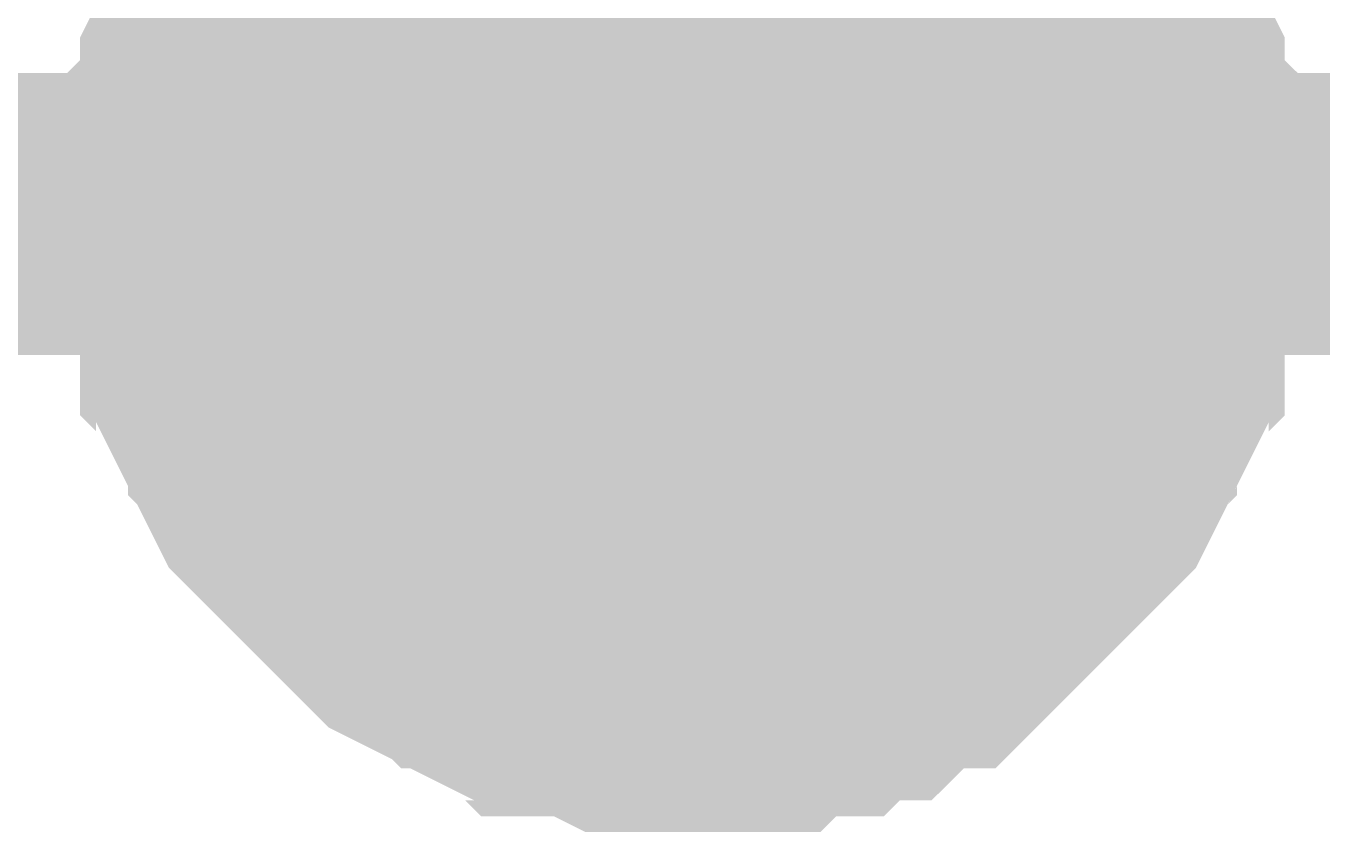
# Model space of a CAD drawing. Header units: inches. Extents: x 0 to 9.5, y -0.01 to 7.51.
# Drawn here: x 7.2719 to 7.3262, y 4.7735 to 4.8072 of the extents above; entities that cross this region are included whole.
import ezdxf

# ---------------------------------------------------------------- set-up
doc = ezdxf.new("R2010")
doc.units = ezdxf.units.IN
doc.header["$MEASUREMENT"] = 0
doc.layers.add('Sheet', color=255, linetype='Continuous')

msp = doc.modelspace()

# ---------------------------------------------------------------- linework, layer by layer
at = {"layer": 'Sheet'}
for points in [[(7.099706, 5.099654, 0.0118, 0.0118, 0), (7.299397, 5.099654, 0.0118, 0.0118, 0), (7.299397, 4.999778, 0.0118, 0.0118, 0), (7.299397, 4.799361, 0.0118, 0.0118, 0)], [(5.299818, 4.899902, 0.0118, 0.0118, 0), (5.299818, 4.799361, 0.0118, 0.0118, 0), (5.699867, 4.799361, 0.0118, 0.0118, 0), (7.299397, 4.799361, 0.0118, 0.0118, 0), (7.899138, 4.799361, 0.0118, 0.0118, 0), (8.299187, 4.799361, 0.0118, 0.0118, 0), (8.299187, 4.899902, 0.0118, 0.0118, 0)], [(7.279428, 4.799361, 0.0118, 0.0118, 0), (7.279428, 4.800692, 0.0118, 0.0118, 0), (7.279428, 4.801358, 0.0118, 0.0118, 0), (7.279428, 4.80269, 0.0118, 0.0118, 0), (7.280094, 4.803356, 0.0118, 0.0118, 0), (7.280094, 4.804688, 0.0118, 0.0118, 0), (7.280094, 4.805353, 0.0118, 0.0118, 0), (7.28076, 4.806685, 0.0118, 0.0118, 0), (7.28076, 4.807351, 0.0118, 0.0118, 0), (7.281425, 4.808017, 0.0118, 0.0118, 0), (7.282091, 4.809348, 0.0118, 0.0118, 0), (7.282091, 4.810014, 0.0118, 0.0118, 0), (7.282756, 4.81068, 0.0118, 0.0118, 0), (7.283422, 4.811346, 0.0118, 0.0118, 0), (7.284088, 4.812678, 0.0118, 0.0118, 0), (7.284753, 4.813343, 0.0118, 0.0118, 0)], [(7.279428, 4.799361, 0.0118, 0.0118, 0), (7.279428, 4.800692, 0.0118, 0.0118, 0), (7.279428, 4.801358, 0.0118, 0.0118, 0), (7.279428, 4.80269, 0.0118, 0.0118, 0), (7.280094, 4.803356, 0.0118, 0.0118, 0), (7.280094, 4.804688, 0.0118, 0.0118, 0), (7.280094, 4.805353, 0.0118, 0.0118, 0), (7.28076, 4.806685, 0.0118, 0.0118, 0), (7.28076, 4.807351, 0.0118, 0.0118, 0), (7.281425, 4.808017, 0.0118, 0.0118, 0), (7.282091, 4.809348, 0.0118, 0.0118, 0), (7.282091, 4.810014, 0.0118, 0.0118, 0), (7.282756, 4.81068, 0.0118, 0.0118, 0), (7.283422, 4.811346, 0.0118, 0.0118, 0), (7.284088, 4.812678, 0.0118, 0.0118, 0), (7.284753, 4.813343, 0.0118, 0.0118, 0)], [(7.279428, 4.799361, 0.0118, 0.0118, 0), (7.279428, 4.800692, 0.0118, 0.0118, 0), (7.279428, 4.801358, 0.0118, 0.0118, 0), (7.279428, 4.80269, 0.0118, 0.0118, 0), (7.280094, 4.803356, 0.0118, 0.0118, 0), (7.280094, 4.804688, 0.0118, 0.0118, 0), (7.280094, 4.805353, 0.0118, 0.0118, 0), (7.28076, 4.806685, 0.0118, 0.0118, 0), (7.28076, 4.807351, 0.0118, 0.0118, 0), (7.281425, 4.808017, 0.0118, 0.0118, 0), (7.282091, 4.809348, 0.0118, 0.0118, 0), (7.282091, 4.810014, 0.0118, 0.0118, 0), (7.282756, 4.81068, 0.0118, 0.0118, 0), (7.283422, 4.811346, 0.0118, 0.0118, 0), (7.284088, 4.812678, 0.0118, 0.0118, 0), (7.284753, 4.813343, 0.0118, 0.0118, 0)], [(7.279428, 4.799361, 0.0118, 0.0118, 0), (7.279428, 4.800692, 0.0118, 0.0118, 0), (7.279428, 4.801358, 0.0118, 0.0118, 0), (7.279428, 4.80269, 0.0118, 0.0118, 0), (7.280094, 4.803356, 0.0118, 0.0118, 0), (7.280094, 4.804688, 0.0118, 0.0118, 0), (7.280094, 4.805353, 0.0118, 0.0118, 0), (7.28076, 4.806685, 0.0118, 0.0118, 0), (7.28076, 4.807351, 0.0118, 0.0118, 0), (7.281425, 4.808017, 0.0118, 0.0118, 0), (7.282091, 4.809348, 0.0118, 0.0118, 0), (7.282091, 4.810014, 0.0118, 0.0118, 0), (7.282756, 4.81068, 0.0118, 0.0118, 0), (7.283422, 4.811346, 0.0118, 0.0118, 0), (7.284088, 4.812678, 0.0118, 0.0118, 0), (7.284753, 4.813343, 0.0118, 0.0118, 0)], [(7.314041, 4.813343, 0.0118, 0.0118, 0), (7.314707, 4.812678, 0.0118, 0.0118, 0), (7.315373, 4.811346, 0.0118, 0.0118, 0), (7.316038, 4.81068, 0.0118, 0.0118, 0), (7.316704, 4.810014, 0.0118, 0.0118, 0), (7.316704, 4.809348, 0.0118, 0.0118, 0), (7.31737, 4.808017, 0.0118, 0.0118, 0), (7.318035, 4.807351, 0.0118, 0.0118, 0), (7.318035, 4.806685, 0.0118, 0.0118, 0), (7.318701, 4.805353, 0.0118, 0.0118, 0), (7.318701, 4.804688, 0.0118, 0.0118, 0), (7.318701, 4.803356, 0.0118, 0.0118, 0), (7.319367, 4.80269, 0.0118, 0.0118, 0), (7.319367, 4.801358, 0.0118, 0.0118, 0), (7.319367, 4.800692, 0.0118, 0.0118, 0), (7.319367, 4.799361, 0.0118, 0.0118, 0)], [(7.314041, 4.813343, 0.0118, 0.0118, 0), (7.314707, 4.812678, 0.0118, 0.0118, 0), (7.315373, 4.811346, 0.0118, 0.0118, 0), (7.316038, 4.81068, 0.0118, 0.0118, 0), (7.316704, 4.810014, 0.0118, 0.0118, 0), (7.316704, 4.809348, 0.0118, 0.0118, 0), (7.31737, 4.808017, 0.0118, 0.0118, 0), (7.318035, 4.807351, 0.0118, 0.0118, 0), (7.318035, 4.806685, 0.0118, 0.0118, 0), (7.318701, 4.805353, 0.0118, 0.0118, 0), (7.318701, 4.804688, 0.0118, 0.0118, 0), (7.318701, 4.803356, 0.0118, 0.0118, 0), (7.319367, 4.80269, 0.0118, 0.0118, 0), (7.319367, 4.801358, 0.0118, 0.0118, 0), (7.319367, 4.800692, 0.0118, 0.0118, 0), (7.319367, 4.799361, 0.0118, 0.0118, 0)], [(7.314041, 4.813343, 0.0118, 0.0118, 0), (7.314707, 4.812678, 0.0118, 0.0118, 0), (7.315373, 4.811346, 0.0118, 0.0118, 0), (7.316038, 4.81068, 0.0118, 0.0118, 0), (7.316704, 4.810014, 0.0118, 0.0118, 0), (7.316704, 4.809348, 0.0118, 0.0118, 0), (7.31737, 4.808017, 0.0118, 0.0118, 0), (7.318035, 4.807351, 0.0118, 0.0118, 0), (7.318035, 4.806685, 0.0118, 0.0118, 0), (7.318701, 4.805353, 0.0118, 0.0118, 0), (7.318701, 4.804688, 0.0118, 0.0118, 0), (7.318701, 4.803356, 0.0118, 0.0118, 0), (7.319367, 4.80269, 0.0118, 0.0118, 0), (7.319367, 4.801358, 0.0118, 0.0118, 0), (7.319367, 4.800692, 0.0118, 0.0118, 0), (7.319367, 4.799361, 0.0118, 0.0118, 0)], [(7.314041, 4.813343, 0.0118, 0.0118, 0), (7.314707, 4.812678, 0.0118, 0.0118, 0), (7.315373, 4.811346, 0.0118, 0.0118, 0), (7.316038, 4.81068, 0.0118, 0.0118, 0), (7.316704, 4.810014, 0.0118, 0.0118, 0), (7.316704, 4.809348, 0.0118, 0.0118, 0), (7.31737, 4.808017, 0.0118, 0.0118, 0), (7.318035, 4.807351, 0.0118, 0.0118, 0), (7.318035, 4.806685, 0.0118, 0.0118, 0), (7.318701, 4.805353, 0.0118, 0.0118, 0), (7.318701, 4.804688, 0.0118, 0.0118, 0), (7.318701, 4.803356, 0.0118, 0.0118, 0), (7.319367, 4.80269, 0.0118, 0.0118, 0), (7.319367, 4.801358, 0.0118, 0.0118, 0), (7.319367, 4.800692, 0.0118, 0.0118, 0), (7.319367, 4.799361, 0.0118, 0.0118, 0)], [(7.279428, 4.799361, 0.0039, 0.0039, 0), (7.279428, 4.800692, 0.0039, 0.0039, 0), (7.279428, 4.801358, 0.0039, 0.0039, 0), (7.279428, 4.80269, 0.0039, 0.0039, 0), (7.280094, 4.803356, 0.0039, 0.0039, 0), (7.280094, 4.804688, 0.0039, 0.0039, 0), (7.280094, 4.805353, 0.0039, 0.0039, 0), (7.28076, 4.806685, 0.0039, 0.0039, 0), (7.28076, 4.807351, 0.0039, 0.0039, 0), (7.281425, 4.808017, 0.0039, 0.0039, 0), (7.282091, 4.809348, 0.0039, 0.0039, 0)], [(7.279428, 4.799361, 0.0039, 0.0039, 0), (7.279428, 4.800692, 0.0039, 0.0039, 0), (7.279428, 4.801358, 0.0039, 0.0039, 0), (7.279428, 4.80269, 0.0039, 0.0039, 0), (7.280094, 4.803356, 0.0039, 0.0039, 0), (7.280094, 4.804688, 0.0039, 0.0039, 0), (7.280094, 4.805353, 0.0039, 0.0039, 0), (7.28076, 4.806685, 0.0039, 0.0039, 0), (7.28076, 4.807351, 0.0039, 0.0039, 0), (7.281425, 4.808017, 0.0039, 0.0039, 0), (7.282091, 4.809348, 0.0039, 0.0039, 0)], [(7.279428, 4.799361, 0.0039, 0.0039, 0), (7.279428, 4.800692, 0.0039, 0.0039, 0), (7.279428, 4.801358, 0.0039, 0.0039, 0), (7.279428, 4.80269, 0.0039, 0.0039, 0), (7.280094, 4.803356, 0.0039, 0.0039, 0), (7.280094, 4.804688, 0.0039, 0.0039, 0), (7.280094, 4.805353, 0.0039, 0.0039, 0), (7.28076, 4.806685, 0.0039, 0.0039, 0), (7.28076, 4.807351, 0.0039, 0.0039, 0), (7.281425, 4.808017, 0.0039, 0.0039, 0), (7.282091, 4.809348, 0.0039, 0.0039, 0)], [(7.279428, 4.799361, 0.0039, 0.0039, 0), (7.279428, 4.800692, 0.0039, 0.0039, 0), (7.279428, 4.801358, 0.0039, 0.0039, 0), (7.279428, 4.80269, 0.0039, 0.0039, 0), (7.280094, 4.803356, 0.0039, 0.0039, 0), (7.280094, 4.804688, 0.0039, 0.0039, 0), (7.280094, 4.805353, 0.0039, 0.0039, 0), (7.28076, 4.806685, 0.0039, 0.0039, 0), (7.28076, 4.807351, 0.0039, 0.0039, 0), (7.281425, 4.808017, 0.0039, 0.0039, 0), (7.282091, 4.809348, 0.0039, 0.0039, 0)], [(7.316704, 4.809348, 0.0039, 0.0039, 0), (7.31737, 4.808017, 0.0039, 0.0039, 0), (7.318035, 4.807351, 0.0039, 0.0039, 0), (7.318035, 4.806685, 0.0039, 0.0039, 0), (7.318701, 4.805353, 0.0039, 0.0039, 0), (7.318701, 4.804688, 0.0039, 0.0039, 0), (7.318701, 4.803356, 0.0039, 0.0039, 0), (7.319367, 4.80269, 0.0039, 0.0039, 0), (7.319367, 4.801358, 0.0039, 0.0039, 0), (7.319367, 4.800692, 0.0039, 0.0039, 0), (7.319367, 4.799361, 0.0039, 0.0039, 0)], [(7.316704, 4.809348, 0.0039, 0.0039, 0), (7.31737, 4.808017, 0.0039, 0.0039, 0), (7.318035, 4.807351, 0.0039, 0.0039, 0), (7.318035, 4.806685, 0.0039, 0.0039, 0), (7.318701, 4.805353, 0.0039, 0.0039, 0), (7.318701, 4.804688, 0.0039, 0.0039, 0), (7.318701, 4.803356, 0.0039, 0.0039, 0), (7.319367, 4.80269, 0.0039, 0.0039, 0), (7.319367, 4.801358, 0.0039, 0.0039, 0), (7.319367, 4.800692, 0.0039, 0.0039, 0), (7.319367, 4.799361, 0.0039, 0.0039, 0)], [(7.316704, 4.809348, 0.0039, 0.0039, 0), (7.31737, 4.808017, 0.0039, 0.0039, 0), (7.318035, 4.807351, 0.0039, 0.0039, 0), (7.318035, 4.806685, 0.0039, 0.0039, 0), (7.318701, 4.805353, 0.0039, 0.0039, 0), (7.318701, 4.804688, 0.0039, 0.0039, 0), (7.318701, 4.803356, 0.0039, 0.0039, 0), (7.319367, 4.80269, 0.0039, 0.0039, 0), (7.319367, 4.801358, 0.0039, 0.0039, 0), (7.319367, 4.800692, 0.0039, 0.0039, 0), (7.319367, 4.799361, 0.0039, 0.0039, 0)], [(7.316704, 4.809348, 0.0039, 0.0039, 0), (7.31737, 4.808017, 0.0039, 0.0039, 0), (7.318035, 4.807351, 0.0039, 0.0039, 0), (7.318035, 4.806685, 0.0039, 0.0039, 0), (7.318701, 4.805353, 0.0039, 0.0039, 0), (7.318701, 4.804688, 0.0039, 0.0039, 0), (7.318701, 4.803356, 0.0039, 0.0039, 0), (7.319367, 4.80269, 0.0039, 0.0039, 0), (7.319367, 4.801358, 0.0039, 0.0039, 0), (7.319367, 4.800692, 0.0039, 0.0039, 0), (7.319367, 4.799361, 0.0039, 0.0039, 0)], [(7.299397, 4.779386, 0.0118, 0.0118, 0), (7.298732, 4.779386, 0.0118, 0.0118, 0), (7.297401, 4.779386, 0.0118, 0.0118, 0), (7.296735, 4.779386, 0.0118, 0.0118, 0), (7.295404, 4.780051, 0.0118, 0.0118, 0), (7.294738, 4.780051, 0.0118, 0.0118, 0), (7.293407, 4.780051, 0.0118, 0.0118, 0), (7.292741, 4.780717, 0.0118, 0.0118, 0), (7.292075, 4.780717, 0.0118, 0.0118, 0), (7.290744, 4.781383, 0.0118, 0.0118, 0), (7.290078, 4.782049, 0.0118, 0.0118, 0), (7.289413, 4.782049, 0.0118, 0.0118, 0), (7.288082, 4.782715, 0.0118, 0.0118, 0), (7.287416, 4.783381, 0.0118, 0.0118, 0), (7.28675, 4.784047, 0.0118, 0.0118, 0), (7.286085, 4.784712, 0.0118, 0.0118, 0), (7.285419, 4.785378, 0.0118, 0.0118, 0), (7.284753, 4.786044, 0.0118, 0.0118, 0), (7.284088, 4.78671, 0.0118, 0.0118, 0), (7.283422, 4.787376, 0.0118, 0.0118, 0), (7.282756, 4.788042, 0.0118, 0.0118, 0), (7.282091, 4.789373, 0.0118, 0.0118, 0), (7.282091, 4.790039, 0.0118, 0.0118, 0), (7.281425, 4.790705, 0.0118, 0.0118, 0), (7.28076, 4.792037, 0.0118, 0.0118, 0), (7.28076, 4.792702, 0.0118, 0.0118, 0), (7.280094, 4.793368, 0.0118, 0.0118, 0), (7.280094, 4.7947, 0.0118, 0.0118, 0), (7.280094, 4.795366, 0.0118, 0.0118, 0), (7.279428, 4.796697, 0.0118, 0.0118, 0), (7.279428, 4.797363, 0.0118, 0.0118, 0), (7.279428, 4.798695, 0.0118, 0.0118, 0), (7.279428, 4.799361, 0.0118, 0.0118, 0)], [(7.279428, 4.799361, 0.0118, 0.0118, 0), (7.279428, 4.799361, 0.0118, 0.0118, 0)], [(7.299397, 4.779386, 0.0118, 0.0118, 0), (7.298732, 4.779386, 0.0118, 0.0118, 0), (7.297401, 4.779386, 0.0118, 0.0118, 0), (7.296735, 4.779386, 0.0118, 0.0118, 0), (7.295404, 4.780051, 0.0118, 0.0118, 0), (7.294738, 4.780051, 0.0118, 0.0118, 0), (7.293407, 4.780051, 0.0118, 0.0118, 0), (7.292741, 4.780717, 0.0118, 0.0118, 0), (7.292075, 4.780717, 0.0118, 0.0118, 0), (7.290744, 4.781383, 0.0118, 0.0118, 0), (7.290078, 4.782049, 0.0118, 0.0118, 0), (7.289413, 4.782049, 0.0118, 0.0118, 0), (7.288082, 4.782715, 0.0118, 0.0118, 0), (7.287416, 4.783381, 0.0118, 0.0118, 0), (7.28675, 4.784047, 0.0118, 0.0118, 0), (7.286085, 4.784712, 0.0118, 0.0118, 0), (7.285419, 4.785378, 0.0118, 0.0118, 0), (7.284753, 4.786044, 0.0118, 0.0118, 0), (7.284088, 4.78671, 0.0118, 0.0118, 0), (7.283422, 4.787376, 0.0118, 0.0118, 0), (7.282756, 4.788042, 0.0118, 0.0118, 0), (7.282091, 4.789373, 0.0118, 0.0118, 0), (7.282091, 4.790039, 0.0118, 0.0118, 0), (7.281425, 4.790705, 0.0118, 0.0118, 0), (7.28076, 4.792037, 0.0118, 0.0118, 0), (7.28076, 4.792702, 0.0118, 0.0118, 0), (7.280094, 4.793368, 0.0118, 0.0118, 0), (7.280094, 4.7947, 0.0118, 0.0118, 0), (7.280094, 4.795366, 0.0118, 0.0118, 0), (7.279428, 4.796697, 0.0118, 0.0118, 0), (7.279428, 4.797363, 0.0118, 0.0118, 0), (7.279428, 4.798695, 0.0118, 0.0118, 0), (7.279428, 4.799361, 0.0118, 0.0118, 0)], [(7.279428, 4.799361, 0.0118, 0.0118, 0), (7.279428, 4.799361, 0.0118, 0.0118, 0)], [(7.299397, 4.779386, 0.0118, 0.0118, 0), (7.298732, 4.779386, 0.0118, 0.0118, 0), (7.297401, 4.779386, 0.0118, 0.0118, 0), (7.296735, 4.779386, 0.0118, 0.0118, 0), (7.295404, 4.780051, 0.0118, 0.0118, 0), (7.294738, 4.780051, 0.0118, 0.0118, 0), (7.293407, 4.780051, 0.0118, 0.0118, 0), (7.292741, 4.780717, 0.0118, 0.0118, 0), (7.292075, 4.780717, 0.0118, 0.0118, 0), (7.290744, 4.781383, 0.0118, 0.0118, 0), (7.290078, 4.782049, 0.0118, 0.0118, 0), (7.289413, 4.782049, 0.0118, 0.0118, 0), (7.288082, 4.782715, 0.0118, 0.0118, 0), (7.287416, 4.783381, 0.0118, 0.0118, 0), (7.28675, 4.784047, 0.0118, 0.0118, 0), (7.286085, 4.784712, 0.0118, 0.0118, 0), (7.285419, 4.785378, 0.0118, 0.0118, 0), (7.284753, 4.786044, 0.0118, 0.0118, 0), (7.284088, 4.78671, 0.0118, 0.0118, 0), (7.283422, 4.787376, 0.0118, 0.0118, 0), (7.282756, 4.788042, 0.0118, 0.0118, 0), (7.282091, 4.789373, 0.0118, 0.0118, 0), (7.282091, 4.790039, 0.0118, 0.0118, 0), (7.281425, 4.790705, 0.0118, 0.0118, 0), (7.28076, 4.792037, 0.0118, 0.0118, 0), (7.28076, 4.792702, 0.0118, 0.0118, 0), (7.280094, 4.793368, 0.0118, 0.0118, 0), (7.280094, 4.7947, 0.0118, 0.0118, 0), (7.280094, 4.795366, 0.0118, 0.0118, 0), (7.279428, 4.796697, 0.0118, 0.0118, 0), (7.279428, 4.797363, 0.0118, 0.0118, 0), (7.279428, 4.798695, 0.0118, 0.0118, 0), (7.279428, 4.799361, 0.0118, 0.0118, 0)], [(7.279428, 4.799361, 0.0118, 0.0118, 0), (7.279428, 4.799361, 0.0118, 0.0118, 0)], [(7.299397, 4.779386, 0.0118, 0.0118, 0), (7.298732, 4.779386, 0.0118, 0.0118, 0), (7.297401, 4.779386, 0.0118, 0.0118, 0), (7.296735, 4.779386, 0.0118, 0.0118, 0), (7.295404, 4.780051, 0.0118, 0.0118, 0), (7.294738, 4.780051, 0.0118, 0.0118, 0), (7.293407, 4.780051, 0.0118, 0.0118, 0), (7.292741, 4.780717, 0.0118, 0.0118, 0), (7.292075, 4.780717, 0.0118, 0.0118, 0), (7.290744, 4.781383, 0.0118, 0.0118, 0), (7.290078, 4.782049, 0.0118, 0.0118, 0), (7.289413, 4.782049, 0.0118, 0.0118, 0), (7.288082, 4.782715, 0.0118, 0.0118, 0), (7.287416, 4.783381, 0.0118, 0.0118, 0), (7.28675, 4.784047, 0.0118, 0.0118, 0), (7.286085, 4.784712, 0.0118, 0.0118, 0), (7.285419, 4.785378, 0.0118, 0.0118, 0), (7.284753, 4.786044, 0.0118, 0.0118, 0), (7.284088, 4.78671, 0.0118, 0.0118, 0), (7.283422, 4.787376, 0.0118, 0.0118, 0), (7.282756, 4.788042, 0.0118, 0.0118, 0), (7.282091, 4.789373, 0.0118, 0.0118, 0), (7.282091, 4.790039, 0.0118, 0.0118, 0), (7.281425, 4.790705, 0.0118, 0.0118, 0), (7.28076, 4.792037, 0.0118, 0.0118, 0), (7.28076, 4.792702, 0.0118, 0.0118, 0), (7.280094, 4.793368, 0.0118, 0.0118, 0), (7.280094, 4.7947, 0.0118, 0.0118, 0), (7.280094, 4.795366, 0.0118, 0.0118, 0), (7.279428, 4.796697, 0.0118, 0.0118, 0), (7.279428, 4.797363, 0.0118, 0.0118, 0), (7.279428, 4.798695, 0.0118, 0.0118, 0), (7.279428, 4.799361, 0.0118, 0.0118, 0)], [(7.279428, 4.799361, 0.0118, 0.0118, 0), (7.279428, 4.799361, 0.0118, 0.0118, 0)], [(7.319367, 4.799361, 0.0118, 0.0118, 0), (7.319367, 4.798695, 0.0118, 0.0118, 0), (7.319367, 4.797363, 0.0118, 0.0118, 0), (7.319367, 4.796697, 0.0118, 0.0118, 0), (7.318701, 4.795366, 0.0118, 0.0118, 0), (7.318701, 4.7947, 0.0118, 0.0118, 0), (7.318701, 4.793368, 0.0118, 0.0118, 0), (7.318035, 4.792702, 0.0118, 0.0118, 0), (7.318035, 4.792037, 0.0118, 0.0118, 0), (7.31737, 4.790705, 0.0118, 0.0118, 0), (7.316704, 4.790039, 0.0118, 0.0118, 0), (7.316704, 4.789373, 0.0118, 0.0118, 0), (7.316038, 4.788042, 0.0118, 0.0118, 0), (7.315373, 4.787376, 0.0118, 0.0118, 0), (7.314707, 4.78671, 0.0118, 0.0118, 0), (7.314041, 4.786044, 0.0118, 0.0118, 0), (7.313376, 4.785378, 0.0118, 0.0118, 0), (7.31271, 4.784712, 0.0118, 0.0118, 0), (7.312045, 4.784047, 0.0118, 0.0118, 0), (7.311379, 4.783381, 0.0118, 0.0118, 0), (7.310713, 4.782715, 0.0118, 0.0118, 0), (7.310048, 4.782049, 0.0118, 0.0118, 0), (7.308716, 4.782049, 0.0118, 0.0118, 0), (7.308051, 4.781383, 0.0118, 0.0118, 0), (7.307385, 4.780717, 0.0118, 0.0118, 0), (7.306054, 4.780717, 0.0118, 0.0118, 0), (7.305388, 4.780051, 0.0118, 0.0118, 0), (7.304723, 4.780051, 0.0118, 0.0118, 0), (7.303391, 4.780051, 0.0118, 0.0118, 0), (7.302726, 4.779386, 0.0118, 0.0118, 0), (7.301394, 4.779386, 0.0118, 0.0118, 0), (7.300729, 4.779386, 0.0118, 0.0118, 0), (7.299397, 4.779386, 0.0118, 0.0118, 0)], [(7.319367, 4.799361, 0.0118, 0.0118, 0), (7.319367, 4.798695, 0.0118, 0.0118, 0), (7.319367, 4.797363, 0.0118, 0.0118, 0), (7.319367, 4.796697, 0.0118, 0.0118, 0), (7.318701, 4.795366, 0.0118, 0.0118, 0), (7.318701, 4.7947, 0.0118, 0.0118, 0), (7.318701, 4.793368, 0.0118, 0.0118, 0), (7.318035, 4.792702, 0.0118, 0.0118, 0), (7.318035, 4.792037, 0.0118, 0.0118, 0), (7.31737, 4.790705, 0.0118, 0.0118, 0), (7.316704, 4.790039, 0.0118, 0.0118, 0), (7.316704, 4.789373, 0.0118, 0.0118, 0), (7.316038, 4.788042, 0.0118, 0.0118, 0), (7.315373, 4.787376, 0.0118, 0.0118, 0), (7.314707, 4.78671, 0.0118, 0.0118, 0), (7.314041, 4.786044, 0.0118, 0.0118, 0), (7.313376, 4.785378, 0.0118, 0.0118, 0), (7.31271, 4.784712, 0.0118, 0.0118, 0), (7.312045, 4.784047, 0.0118, 0.0118, 0), (7.311379, 4.783381, 0.0118, 0.0118, 0), (7.310713, 4.782715, 0.0118, 0.0118, 0), (7.310048, 4.782049, 0.0118, 0.0118, 0), (7.308716, 4.782049, 0.0118, 0.0118, 0), (7.308051, 4.781383, 0.0118, 0.0118, 0), (7.307385, 4.780717, 0.0118, 0.0118, 0), (7.306054, 4.780717, 0.0118, 0.0118, 0), (7.305388, 4.780051, 0.0118, 0.0118, 0), (7.304723, 4.780051, 0.0118, 0.0118, 0), (7.303391, 4.780051, 0.0118, 0.0118, 0), (7.302726, 4.779386, 0.0118, 0.0118, 0), (7.301394, 4.779386, 0.0118, 0.0118, 0), (7.300729, 4.779386, 0.0118, 0.0118, 0), (7.299397, 4.779386, 0.0118, 0.0118, 0)], [(7.319367, 4.799361, 0.0118, 0.0118, 0), (7.319367, 4.798695, 0.0118, 0.0118, 0), (7.319367, 4.797363, 0.0118, 0.0118, 0), (7.319367, 4.796697, 0.0118, 0.0118, 0), (7.318701, 4.795366, 0.0118, 0.0118, 0), (7.318701, 4.7947, 0.0118, 0.0118, 0), (7.318701, 4.793368, 0.0118, 0.0118, 0), (7.318035, 4.792702, 0.0118, 0.0118, 0), (7.318035, 4.792037, 0.0118, 0.0118, 0), (7.31737, 4.790705, 0.0118, 0.0118, 0), (7.316704, 4.790039, 0.0118, 0.0118, 0), (7.316704, 4.789373, 0.0118, 0.0118, 0), (7.316038, 4.788042, 0.0118, 0.0118, 0), (7.315373, 4.787376, 0.0118, 0.0118, 0), (7.314707, 4.78671, 0.0118, 0.0118, 0), (7.314041, 4.786044, 0.0118, 0.0118, 0), (7.313376, 4.785378, 0.0118, 0.0118, 0), (7.31271, 4.784712, 0.0118, 0.0118, 0), (7.312045, 4.784047, 0.0118, 0.0118, 0), (7.311379, 4.783381, 0.0118, 0.0118, 0), (7.310713, 4.782715, 0.0118, 0.0118, 0), (7.310048, 4.782049, 0.0118, 0.0118, 0), (7.308716, 4.782049, 0.0118, 0.0118, 0), (7.308051, 4.781383, 0.0118, 0.0118, 0), (7.307385, 4.780717, 0.0118, 0.0118, 0), (7.306054, 4.780717, 0.0118, 0.0118, 0), (7.305388, 4.780051, 0.0118, 0.0118, 0), (7.304723, 4.780051, 0.0118, 0.0118, 0), (7.303391, 4.780051, 0.0118, 0.0118, 0), (7.302726, 4.779386, 0.0118, 0.0118, 0), (7.301394, 4.779386, 0.0118, 0.0118, 0), (7.300729, 4.779386, 0.0118, 0.0118, 0), (7.299397, 4.779386, 0.0118, 0.0118, 0)], [(7.319367, 4.799361, 0.0118, 0.0118, 0), (7.319367, 4.798695, 0.0118, 0.0118, 0), (7.319367, 4.797363, 0.0118, 0.0118, 0), (7.319367, 4.796697, 0.0118, 0.0118, 0), (7.318701, 4.795366, 0.0118, 0.0118, 0), (7.318701, 4.7947, 0.0118, 0.0118, 0), (7.318701, 4.793368, 0.0118, 0.0118, 0), (7.318035, 4.792702, 0.0118, 0.0118, 0), (7.318035, 4.792037, 0.0118, 0.0118, 0), (7.31737, 4.790705, 0.0118, 0.0118, 0), (7.316704, 4.790039, 0.0118, 0.0118, 0), (7.316704, 4.789373, 0.0118, 0.0118, 0), (7.316038, 4.788042, 0.0118, 0.0118, 0), (7.315373, 4.787376, 0.0118, 0.0118, 0), (7.314707, 4.78671, 0.0118, 0.0118, 0), (7.314041, 4.786044, 0.0118, 0.0118, 0), (7.313376, 4.785378, 0.0118, 0.0118, 0), (7.31271, 4.784712, 0.0118, 0.0118, 0), (7.312045, 4.784047, 0.0118, 0.0118, 0), (7.311379, 4.783381, 0.0118, 0.0118, 0), (7.310713, 4.782715, 0.0118, 0.0118, 0), (7.310048, 4.782049, 0.0118, 0.0118, 0), (7.308716, 4.782049, 0.0118, 0.0118, 0), (7.308051, 4.781383, 0.0118, 0.0118, 0), (7.307385, 4.780717, 0.0118, 0.0118, 0), (7.306054, 4.780717, 0.0118, 0.0118, 0), (7.305388, 4.780051, 0.0118, 0.0118, 0), (7.304723, 4.780051, 0.0118, 0.0118, 0), (7.303391, 4.780051, 0.0118, 0.0118, 0), (7.302726, 4.779386, 0.0118, 0.0118, 0), (7.301394, 4.779386, 0.0118, 0.0118, 0), (7.300729, 4.779386, 0.0118, 0.0118, 0), (7.299397, 4.779386, 0.0118, 0.0118, 0)], [(7.319367, 4.799361, 0.0118, 0.0118, 0), (7.319367, 4.799361, 0.0118, 0.0118, 0), (7.319367, 4.799361, 0.0118, 0.0118, 0), (7.319367, 4.799361, 0.0118, 0.0118, 0), (7.319367, 4.799361, 0.0118, 0.0118, 0), (7.319367, 4.799361, 0.0118, 0.0118, 0), (7.319367, 4.799361, 0.0118, 0.0118, 0), (7.319367, 4.799361, 0.0118, 0.0118, 0), (7.319367, 4.799361, 0.0118, 0.0118, 0), (7.319367, 4.799361, 0.0118, 0.0118, 0), (7.319367, 4.799361, 0.0118, 0.0118, 0), (7.319367, 4.799361, 0.0118, 0.0118, 0), (7.319367, 4.799361, 0.0118, 0.0118, 0), (7.319367, 4.799361, 0.0118, 0.0118, 0), (7.319367, 4.799361, 0.0118, 0.0118, 0), (7.319367, 4.799361, 0.0118, 0.0118, 0), (7.319367, 4.799361, 0.0118, 0.0118, 0), (7.319367, 4.799361, 0.0118, 0.0118, 0), (7.319367, 4.799361, 0.0118, 0.0118, 0), (7.319367, 4.799361, 0.0118, 0.0118, 0), (7.319367, 4.799361, 0.0118, 0.0118, 0), (7.319367, 4.799361, 0.0118, 0.0118, 0), (7.319367, 4.799361, 0.0118, 0.0118, 0), (7.319367, 4.799361, 0.0118, 0.0118, 0), (7.319367, 4.799361, 0.0118, 0.0118, 0), (7.319367, 4.799361, 0.0118, 0.0118, 0), (7.319367, 4.799361, 0.0118, 0.0118, 0), (7.319367, 4.799361, 0.0118, 0.0118, 0), (7.319367, 4.799361, 0.0118, 0.0118, 0), (7.319367, 4.799361, 0.0118, 0.0118, 0), (7.319367, 4.799361, 0.0118, 0.0118, 0), (7.319367, 4.799361, 0.0118, 0.0118, 0), (7.319367, 4.799361, 0.0118, 0.0118, 0)], [(7.319367, 4.799361, 0.0118, 0.0118, 0), (7.319367, 4.799361, 0.0118, 0.0118, 0)], [(7.319367, 4.799361, 0.0118, 0.0118, 0), (7.319367, 4.799361, 0.0118, 0.0118, 0), (7.319367, 4.799361, 0.0118, 0.0118, 0), (7.319367, 4.799361, 0.0118, 0.0118, 0), (7.319367, 4.799361, 0.0118, 0.0118, 0), (7.319367, 4.799361, 0.0118, 0.0118, 0), (7.319367, 4.799361, 0.0118, 0.0118, 0), (7.319367, 4.799361, 0.0118, 0.0118, 0), (7.319367, 4.799361, 0.0118, 0.0118, 0), (7.319367, 4.799361, 0.0118, 0.0118, 0), (7.319367, 4.799361, 0.0118, 0.0118, 0), (7.319367, 4.799361, 0.0118, 0.0118, 0), (7.319367, 4.799361, 0.0118, 0.0118, 0), (7.319367, 4.799361, 0.0118, 0.0118, 0), (7.319367, 4.799361, 0.0118, 0.0118, 0), (7.319367, 4.799361, 0.0118, 0.0118, 0), (7.319367, 4.799361, 0.0118, 0.0118, 0), (7.319367, 4.799361, 0.0118, 0.0118, 0), (7.319367, 4.799361, 0.0118, 0.0118, 0), (7.319367, 4.799361, 0.0118, 0.0118, 0), (7.319367, 4.799361, 0.0118, 0.0118, 0), (7.319367, 4.799361, 0.0118, 0.0118, 0), (7.319367, 4.799361, 0.0118, 0.0118, 0), (7.319367, 4.799361, 0.0118, 0.0118, 0), (7.319367, 4.799361, 0.0118, 0.0118, 0), (7.319367, 4.799361, 0.0118, 0.0118, 0), (7.319367, 4.799361, 0.0118, 0.0118, 0), (7.319367, 4.799361, 0.0118, 0.0118, 0), (7.319367, 4.799361, 0.0118, 0.0118, 0), (7.319367, 4.799361, 0.0118, 0.0118, 0), (7.319367, 4.799361, 0.0118, 0.0118, 0), (7.319367, 4.799361, 0.0118, 0.0118, 0), (7.319367, 4.799361, 0.0118, 0.0118, 0)], [(7.319367, 4.799361, 0.0118, 0.0118, 0), (7.319367, 4.799361, 0.0118, 0.0118, 0)], [(7.319367, 4.799361, 0.0118, 0.0118, 0), (7.319367, 4.799361, 0.0118, 0.0118, 0), (7.319367, 4.799361, 0.0118, 0.0118, 0), (7.319367, 4.799361, 0.0118, 0.0118, 0), (7.319367, 4.799361, 0.0118, 0.0118, 0), (7.319367, 4.799361, 0.0118, 0.0118, 0), (7.319367, 4.799361, 0.0118, 0.0118, 0), (7.319367, 4.799361, 0.0118, 0.0118, 0), (7.319367, 4.799361, 0.0118, 0.0118, 0), (7.319367, 4.799361, 0.0118, 0.0118, 0), (7.319367, 4.799361, 0.0118, 0.0118, 0), (7.319367, 4.799361, 0.0118, 0.0118, 0), (7.319367, 4.799361, 0.0118, 0.0118, 0), (7.319367, 4.799361, 0.0118, 0.0118, 0), (7.319367, 4.799361, 0.0118, 0.0118, 0), (7.319367, 4.799361, 0.0118, 0.0118, 0), (7.319367, 4.799361, 0.0118, 0.0118, 0), (7.319367, 4.799361, 0.0118, 0.0118, 0), (7.319367, 4.799361, 0.0118, 0.0118, 0), (7.319367, 4.799361, 0.0118, 0.0118, 0), (7.319367, 4.799361, 0.0118, 0.0118, 0), (7.319367, 4.799361, 0.0118, 0.0118, 0), (7.319367, 4.799361, 0.0118, 0.0118, 0), (7.319367, 4.799361, 0.0118, 0.0118, 0), (7.319367, 4.799361, 0.0118, 0.0118, 0), (7.319367, 4.799361, 0.0118, 0.0118, 0), (7.319367, 4.799361, 0.0118, 0.0118, 0), (7.319367, 4.799361, 0.0118, 0.0118, 0), (7.319367, 4.799361, 0.0118, 0.0118, 0), (7.319367, 4.799361, 0.0118, 0.0118, 0), (7.319367, 4.799361, 0.0118, 0.0118, 0), (7.319367, 4.799361, 0.0118, 0.0118, 0), (7.319367, 4.799361, 0.0118, 0.0118, 0)], [(7.319367, 4.799361, 0.0118, 0.0118, 0), (7.319367, 4.799361, 0.0118, 0.0118, 0)], [(7.319367, 4.799361, 0.0118, 0.0118, 0), (7.319367, 4.799361, 0.0118, 0.0118, 0), (7.319367, 4.799361, 0.0118, 0.0118, 0), (7.319367, 4.799361, 0.0118, 0.0118, 0), (7.319367, 4.799361, 0.0118, 0.0118, 0), (7.319367, 4.799361, 0.0118, 0.0118, 0), (7.319367, 4.799361, 0.0118, 0.0118, 0), (7.319367, 4.799361, 0.0118, 0.0118, 0), (7.319367, 4.799361, 0.0118, 0.0118, 0), (7.319367, 4.799361, 0.0118, 0.0118, 0), (7.319367, 4.799361, 0.0118, 0.0118, 0), (7.319367, 4.799361, 0.0118, 0.0118, 0), (7.319367, 4.799361, 0.0118, 0.0118, 0), (7.319367, 4.799361, 0.0118, 0.0118, 0), (7.319367, 4.799361, 0.0118, 0.0118, 0), (7.319367, 4.799361, 0.0118, 0.0118, 0), (7.319367, 4.799361, 0.0118, 0.0118, 0), (7.319367, 4.799361, 0.0118, 0.0118, 0), (7.319367, 4.799361, 0.0118, 0.0118, 0), (7.319367, 4.799361, 0.0118, 0.0118, 0), (7.319367, 4.799361, 0.0118, 0.0118, 0), (7.319367, 4.799361, 0.0118, 0.0118, 0), (7.319367, 4.799361, 0.0118, 0.0118, 0), (7.319367, 4.799361, 0.0118, 0.0118, 0), (7.319367, 4.799361, 0.0118, 0.0118, 0), (7.319367, 4.799361, 0.0118, 0.0118, 0), (7.319367, 4.799361, 0.0118, 0.0118, 0), (7.319367, 4.799361, 0.0118, 0.0118, 0), (7.319367, 4.799361, 0.0118, 0.0118, 0), (7.319367, 4.799361, 0.0118, 0.0118, 0), (7.319367, 4.799361, 0.0118, 0.0118, 0), (7.319367, 4.799361, 0.0118, 0.0118, 0), (7.319367, 4.799361, 0.0118, 0.0118, 0)], [(7.319367, 4.799361, 0.0118, 0.0118, 0), (7.319367, 4.799361, 0.0118, 0.0118, 0)], [(7.299397, 4.779386, 0.0039, 0.0039, 0), (7.298732, 4.779386, 0.0039, 0.0039, 0), (7.297401, 4.779386, 0.0039, 0.0039, 0), (7.296735, 4.779386, 0.0039, 0.0039, 0), (7.295404, 4.780051, 0.0039, 0.0039, 0), (7.294738, 4.780051, 0.0039, 0.0039, 0), (7.293407, 4.780051, 0.0039, 0.0039, 0), (7.292741, 4.780717, 0.0039, 0.0039, 0), (7.292075, 4.780717, 0.0039, 0.0039, 0), (7.290744, 4.781383, 0.0039, 0.0039, 0), (7.290078, 4.782049, 0.0039, 0.0039, 0), (7.289413, 4.782049, 0.0039, 0.0039, 0), (7.288082, 4.782715, 0.0039, 0.0039, 0), (7.287416, 4.783381, 0.0039, 0.0039, 0), (7.28675, 4.784047, 0.0039, 0.0039, 0), (7.286085, 4.784712, 0.0039, 0.0039, 0), (7.285419, 4.785378, 0.0039, 0.0039, 0), (7.284753, 4.786044, 0.0039, 0.0039, 0), (7.284088, 4.78671, 0.0039, 0.0039, 0), (7.283422, 4.787376, 0.0039, 0.0039, 0), (7.282756, 4.788042, 0.0039, 0.0039, 0), (7.282091, 4.789373, 0.0039, 0.0039, 0), (7.282091, 4.790039, 0.0039, 0.0039, 0), (7.281425, 4.790705, 0.0039, 0.0039, 0), (7.28076, 4.792037, 0.0039, 0.0039, 0), (7.28076, 4.792702, 0.0039, 0.0039, 0), (7.280094, 4.793368, 0.0039, 0.0039, 0), (7.280094, 4.7947, 0.0039, 0.0039, 0), (7.280094, 4.795366, 0.0039, 0.0039, 0), (7.279428, 4.796697, 0.0039, 0.0039, 0), (7.279428, 4.797363, 0.0039, 0.0039, 0), (7.279428, 4.798695, 0.0039, 0.0039, 0), (7.279428, 4.799361, 0.0039, 0.0039, 0)], [(7.279428, 4.799361, 0.0039, 0.0039, 0), (7.279428, 4.799361, 0.0039, 0.0039, 0)], [(7.299397, 4.779386, 0.0039, 0.0039, 0), (7.298732, 4.779386, 0.0039, 0.0039, 0), (7.297401, 4.779386, 0.0039, 0.0039, 0), (7.296735, 4.779386, 0.0039, 0.0039, 0), (7.295404, 4.780051, 0.0039, 0.0039, 0), (7.294738, 4.780051, 0.0039, 0.0039, 0), (7.293407, 4.780051, 0.0039, 0.0039, 0), (7.292741, 4.780717, 0.0039, 0.0039, 0), (7.292075, 4.780717, 0.0039, 0.0039, 0), (7.290744, 4.781383, 0.0039, 0.0039, 0), (7.290078, 4.782049, 0.0039, 0.0039, 0), (7.289413, 4.782049, 0.0039, 0.0039, 0), (7.288082, 4.782715, 0.0039, 0.0039, 0), (7.287416, 4.783381, 0.0039, 0.0039, 0), (7.28675, 4.784047, 0.0039, 0.0039, 0), (7.286085, 4.784712, 0.0039, 0.0039, 0), (7.285419, 4.785378, 0.0039, 0.0039, 0), (7.284753, 4.786044, 0.0039, 0.0039, 0), (7.284088, 4.78671, 0.0039, 0.0039, 0), (7.283422, 4.787376, 0.0039, 0.0039, 0), (7.282756, 4.788042, 0.0039, 0.0039, 0), (7.282091, 4.789373, 0.0039, 0.0039, 0), (7.282091, 4.790039, 0.0039, 0.0039, 0), (7.281425, 4.790705, 0.0039, 0.0039, 0), (7.28076, 4.792037, 0.0039, 0.0039, 0), (7.28076, 4.792702, 0.0039, 0.0039, 0), (7.280094, 4.793368, 0.0039, 0.0039, 0), (7.280094, 4.7947, 0.0039, 0.0039, 0), (7.280094, 4.795366, 0.0039, 0.0039, 0), (7.279428, 4.796697, 0.0039, 0.0039, 0), (7.279428, 4.797363, 0.0039, 0.0039, 0), (7.279428, 4.798695, 0.0039, 0.0039, 0), (7.279428, 4.799361, 0.0039, 0.0039, 0)], [(7.279428, 4.799361, 0.0039, 0.0039, 0), (7.279428, 4.799361, 0.0039, 0.0039, 0)], [(7.299397, 4.779386, 0.0039, 0.0039, 0), (7.298732, 4.779386, 0.0039, 0.0039, 0), (7.297401, 4.779386, 0.0039, 0.0039, 0), (7.296735, 4.779386, 0.0039, 0.0039, 0), (7.295404, 4.780051, 0.0039, 0.0039, 0), (7.294738, 4.780051, 0.0039, 0.0039, 0), (7.293407, 4.780051, 0.0039, 0.0039, 0), (7.292741, 4.780717, 0.0039, 0.0039, 0), (7.292075, 4.780717, 0.0039, 0.0039, 0), (7.290744, 4.781383, 0.0039, 0.0039, 0), (7.290078, 4.782049, 0.0039, 0.0039, 0), (7.289413, 4.782049, 0.0039, 0.0039, 0), (7.288082, 4.782715, 0.0039, 0.0039, 0), (7.287416, 4.783381, 0.0039, 0.0039, 0), (7.28675, 4.784047, 0.0039, 0.0039, 0), (7.286085, 4.784712, 0.0039, 0.0039, 0), (7.285419, 4.785378, 0.0039, 0.0039, 0), (7.284753, 4.786044, 0.0039, 0.0039, 0), (7.284088, 4.78671, 0.0039, 0.0039, 0), (7.283422, 4.787376, 0.0039, 0.0039, 0), (7.282756, 4.788042, 0.0039, 0.0039, 0), (7.282091, 4.789373, 0.0039, 0.0039, 0), (7.282091, 4.790039, 0.0039, 0.0039, 0), (7.281425, 4.790705, 0.0039, 0.0039, 0), (7.28076, 4.792037, 0.0039, 0.0039, 0), (7.28076, 4.792702, 0.0039, 0.0039, 0), (7.280094, 4.793368, 0.0039, 0.0039, 0), (7.280094, 4.7947, 0.0039, 0.0039, 0), (7.280094, 4.795366, 0.0039, 0.0039, 0), (7.279428, 4.796697, 0.0039, 0.0039, 0), (7.279428, 4.797363, 0.0039, 0.0039, 0), (7.279428, 4.798695, 0.0039, 0.0039, 0), (7.279428, 4.799361, 0.0039, 0.0039, 0)], [(7.279428, 4.799361, 0.0039, 0.0039, 0), (7.279428, 4.799361, 0.0039, 0.0039, 0)], [(7.299397, 4.779386, 0.0039, 0.0039, 0), (7.298732, 4.779386, 0.0039, 0.0039, 0), (7.297401, 4.779386, 0.0039, 0.0039, 0), (7.296735, 4.779386, 0.0039, 0.0039, 0), (7.295404, 4.780051, 0.0039, 0.0039, 0), (7.294738, 4.780051, 0.0039, 0.0039, 0), (7.293407, 4.780051, 0.0039, 0.0039, 0), (7.292741, 4.780717, 0.0039, 0.0039, 0), (7.292075, 4.780717, 0.0039, 0.0039, 0), (7.290744, 4.781383, 0.0039, 0.0039, 0), (7.290078, 4.782049, 0.0039, 0.0039, 0), (7.289413, 4.782049, 0.0039, 0.0039, 0), (7.288082, 4.782715, 0.0039, 0.0039, 0), (7.287416, 4.783381, 0.0039, 0.0039, 0), (7.28675, 4.784047, 0.0039, 0.0039, 0), (7.286085, 4.784712, 0.0039, 0.0039, 0), (7.285419, 4.785378, 0.0039, 0.0039, 0), (7.284753, 4.786044, 0.0039, 0.0039, 0), (7.284088, 4.78671, 0.0039, 0.0039, 0), (7.283422, 4.787376, 0.0039, 0.0039, 0), (7.282756, 4.788042, 0.0039, 0.0039, 0), (7.282091, 4.789373, 0.0039, 0.0039, 0), (7.282091, 4.790039, 0.0039, 0.0039, 0), (7.281425, 4.790705, 0.0039, 0.0039, 0), (7.28076, 4.792037, 0.0039, 0.0039, 0), (7.28076, 4.792702, 0.0039, 0.0039, 0), (7.280094, 4.793368, 0.0039, 0.0039, 0), (7.280094, 4.7947, 0.0039, 0.0039, 0), (7.280094, 4.795366, 0.0039, 0.0039, 0), (7.279428, 4.796697, 0.0039, 0.0039, 0), (7.279428, 4.797363, 0.0039, 0.0039, 0), (7.279428, 4.798695, 0.0039, 0.0039, 0), (7.279428, 4.799361, 0.0039, 0.0039, 0)], [(7.279428, 4.799361, 0.0039, 0.0039, 0), (7.279428, 4.799361, 0.0039, 0.0039, 0)], [(7.319367, 4.799361, 0.0039, 0.0039, 0), (7.319367, 4.798695, 0.0039, 0.0039, 0), (7.319367, 4.797363, 0.0039, 0.0039, 0), (7.319367, 4.796697, 0.0039, 0.0039, 0), (7.318701, 4.795366, 0.0039, 0.0039, 0), (7.318701, 4.7947, 0.0039, 0.0039, 0), (7.318701, 4.793368, 0.0039, 0.0039, 0), (7.318035, 4.792702, 0.0039, 0.0039, 0), (7.318035, 4.792037, 0.0039, 0.0039, 0), (7.31737, 4.790705, 0.0039, 0.0039, 0), (7.316704, 4.790039, 0.0039, 0.0039, 0), (7.316704, 4.789373, 0.0039, 0.0039, 0), (7.316038, 4.788042, 0.0039, 0.0039, 0), (7.315373, 4.787376, 0.0039, 0.0039, 0), (7.314707, 4.78671, 0.0039, 0.0039, 0), (7.314041, 4.786044, 0.0039, 0.0039, 0), (7.313376, 4.785378, 0.0039, 0.0039, 0), (7.31271, 4.784712, 0.0039, 0.0039, 0), (7.312045, 4.784047, 0.0039, 0.0039, 0), (7.311379, 4.783381, 0.0039, 0.0039, 0), (7.310713, 4.782715, 0.0039, 0.0039, 0), (7.310048, 4.782049, 0.0039, 0.0039, 0), (7.308716, 4.782049, 0.0039, 0.0039, 0), (7.308051, 4.781383, 0.0039, 0.0039, 0), (7.307385, 4.780717, 0.0039, 0.0039, 0), (7.306054, 4.780717, 0.0039, 0.0039, 0), (7.305388, 4.780051, 0.0039, 0.0039, 0), (7.304723, 4.780051, 0.0039, 0.0039, 0), (7.303391, 4.780051, 0.0039, 0.0039, 0), (7.302726, 4.779386, 0.0039, 0.0039, 0), (7.301394, 4.779386, 0.0039, 0.0039, 0), (7.300729, 4.779386, 0.0039, 0.0039, 0), (7.299397, 4.779386, 0.0039, 0.0039, 0)], [(7.319367, 4.799361, 0.0039, 0.0039, 0), (7.319367, 4.798695, 0.0039, 0.0039, 0), (7.319367, 4.797363, 0.0039, 0.0039, 0), (7.319367, 4.796697, 0.0039, 0.0039, 0), (7.318701, 4.795366, 0.0039, 0.0039, 0), (7.318701, 4.7947, 0.0039, 0.0039, 0), (7.318701, 4.793368, 0.0039, 0.0039, 0), (7.318035, 4.792702, 0.0039, 0.0039, 0), (7.318035, 4.792037, 0.0039, 0.0039, 0), (7.31737, 4.790705, 0.0039, 0.0039, 0), (7.316704, 4.790039, 0.0039, 0.0039, 0), (7.316704, 4.789373, 0.0039, 0.0039, 0), (7.316038, 4.788042, 0.0039, 0.0039, 0), (7.315373, 4.787376, 0.0039, 0.0039, 0), (7.314707, 4.78671, 0.0039, 0.0039, 0), (7.314041, 4.786044, 0.0039, 0.0039, 0), (7.313376, 4.785378, 0.0039, 0.0039, 0), (7.31271, 4.784712, 0.0039, 0.0039, 0), (7.312045, 4.784047, 0.0039, 0.0039, 0), (7.311379, 4.783381, 0.0039, 0.0039, 0), (7.310713, 4.782715, 0.0039, 0.0039, 0), (7.310048, 4.782049, 0.0039, 0.0039, 0), (7.308716, 4.782049, 0.0039, 0.0039, 0), (7.308051, 4.781383, 0.0039, 0.0039, 0), (7.307385, 4.780717, 0.0039, 0.0039, 0), (7.306054, 4.780717, 0.0039, 0.0039, 0), (7.305388, 4.780051, 0.0039, 0.0039, 0), (7.304723, 4.780051, 0.0039, 0.0039, 0), (7.303391, 4.780051, 0.0039, 0.0039, 0), (7.302726, 4.779386, 0.0039, 0.0039, 0), (7.301394, 4.779386, 0.0039, 0.0039, 0), (7.300729, 4.779386, 0.0039, 0.0039, 0), (7.299397, 4.779386, 0.0039, 0.0039, 0)], [(7.319367, 4.799361, 0.0039, 0.0039, 0), (7.319367, 4.798695, 0.0039, 0.0039, 0), (7.319367, 4.797363, 0.0039, 0.0039, 0), (7.319367, 4.796697, 0.0039, 0.0039, 0), (7.318701, 4.795366, 0.0039, 0.0039, 0), (7.318701, 4.7947, 0.0039, 0.0039, 0), (7.318701, 4.793368, 0.0039, 0.0039, 0), (7.318035, 4.792702, 0.0039, 0.0039, 0), (7.318035, 4.792037, 0.0039, 0.0039, 0), (7.31737, 4.790705, 0.0039, 0.0039, 0), (7.316704, 4.790039, 0.0039, 0.0039, 0), (7.316704, 4.789373, 0.0039, 0.0039, 0), (7.316038, 4.788042, 0.0039, 0.0039, 0), (7.315373, 4.787376, 0.0039, 0.0039, 0), (7.314707, 4.78671, 0.0039, 0.0039, 0), (7.314041, 4.786044, 0.0039, 0.0039, 0), (7.313376, 4.785378, 0.0039, 0.0039, 0), (7.31271, 4.784712, 0.0039, 0.0039, 0), (7.312045, 4.784047, 0.0039, 0.0039, 0), (7.311379, 4.783381, 0.0039, 0.0039, 0), (7.310713, 4.782715, 0.0039, 0.0039, 0), (7.310048, 4.782049, 0.0039, 0.0039, 0), (7.308716, 4.782049, 0.0039, 0.0039, 0), (7.308051, 4.781383, 0.0039, 0.0039, 0), (7.307385, 4.780717, 0.0039, 0.0039, 0), (7.306054, 4.780717, 0.0039, 0.0039, 0), (7.305388, 4.780051, 0.0039, 0.0039, 0), (7.304723, 4.780051, 0.0039, 0.0039, 0), (7.303391, 4.780051, 0.0039, 0.0039, 0), (7.302726, 4.779386, 0.0039, 0.0039, 0), (7.301394, 4.779386, 0.0039, 0.0039, 0), (7.300729, 4.779386, 0.0039, 0.0039, 0), (7.299397, 4.779386, 0.0039, 0.0039, 0)], [(7.319367, 4.799361, 0.0039, 0.0039, 0), (7.319367, 4.798695, 0.0039, 0.0039, 0), (7.319367, 4.797363, 0.0039, 0.0039, 0), (7.319367, 4.796697, 0.0039, 0.0039, 0), (7.318701, 4.795366, 0.0039, 0.0039, 0), (7.318701, 4.7947, 0.0039, 0.0039, 0), (7.318701, 4.793368, 0.0039, 0.0039, 0), (7.318035, 4.792702, 0.0039, 0.0039, 0), (7.318035, 4.792037, 0.0039, 0.0039, 0), (7.31737, 4.790705, 0.0039, 0.0039, 0), (7.316704, 4.790039, 0.0039, 0.0039, 0), (7.316704, 4.789373, 0.0039, 0.0039, 0), (7.316038, 4.788042, 0.0039, 0.0039, 0), (7.315373, 4.787376, 0.0039, 0.0039, 0), (7.314707, 4.78671, 0.0039, 0.0039, 0), (7.314041, 4.786044, 0.0039, 0.0039, 0), (7.313376, 4.785378, 0.0039, 0.0039, 0), (7.31271, 4.784712, 0.0039, 0.0039, 0), (7.312045, 4.784047, 0.0039, 0.0039, 0), (7.311379, 4.783381, 0.0039, 0.0039, 0), (7.310713, 4.782715, 0.0039, 0.0039, 0), (7.310048, 4.782049, 0.0039, 0.0039, 0), (7.308716, 4.782049, 0.0039, 0.0039, 0), (7.308051, 4.781383, 0.0039, 0.0039, 0), (7.307385, 4.780717, 0.0039, 0.0039, 0), (7.306054, 4.780717, 0.0039, 0.0039, 0), (7.305388, 4.780051, 0.0039, 0.0039, 0), (7.304723, 4.780051, 0.0039, 0.0039, 0), (7.303391, 4.780051, 0.0039, 0.0039, 0), (7.302726, 4.779386, 0.0039, 0.0039, 0), (7.301394, 4.779386, 0.0039, 0.0039, 0), (7.300729, 4.779386, 0.0039, 0.0039, 0), (7.299397, 4.779386, 0.0039, 0.0039, 0)], [(7.319367, 4.799361, 0.0039, 0.0039, 0), (7.319367, 4.799361, 0.0039, 0.0039, 0), (7.319367, 4.799361, 0.0039, 0.0039, 0), (7.319367, 4.799361, 0.0039, 0.0039, 0), (7.319367, 4.799361, 0.0039, 0.0039, 0), (7.319367, 4.799361, 0.0039, 0.0039, 0), (7.319367, 4.799361, 0.0039, 0.0039, 0), (7.319367, 4.799361, 0.0039, 0.0039, 0), (7.319367, 4.799361, 0.0039, 0.0039, 0), (7.319367, 4.799361, 0.0039, 0.0039, 0), (7.319367, 4.799361, 0.0039, 0.0039, 0), (7.319367, 4.799361, 0.0039, 0.0039, 0), (7.319367, 4.799361, 0.0039, 0.0039, 0), (7.319367, 4.799361, 0.0039, 0.0039, 0), (7.319367, 4.799361, 0.0039, 0.0039, 0), (7.319367, 4.799361, 0.0039, 0.0039, 0), (7.319367, 4.799361, 0.0039, 0.0039, 0), (7.319367, 4.799361, 0.0039, 0.0039, 0), (7.319367, 4.799361, 0.0039, 0.0039, 0), (7.319367, 4.799361, 0.0039, 0.0039, 0), (7.319367, 4.799361, 0.0039, 0.0039, 0), (7.319367, 4.799361, 0.0039, 0.0039, 0), (7.319367, 4.799361, 0.0039, 0.0039, 0), (7.319367, 4.799361, 0.0039, 0.0039, 0), (7.319367, 4.799361, 0.0039, 0.0039, 0), (7.319367, 4.799361, 0.0039, 0.0039, 0), (7.319367, 4.799361, 0.0039, 0.0039, 0), (7.319367, 4.799361, 0.0039, 0.0039, 0), (7.319367, 4.799361, 0.0039, 0.0039, 0), (7.319367, 4.799361, 0.0039, 0.0039, 0), (7.319367, 4.799361, 0.0039, 0.0039, 0), (7.319367, 4.799361, 0.0039, 0.0039, 0), (7.319367, 4.799361, 0.0039, 0.0039, 0)], [(7.319367, 4.799361, 0.0039, 0.0039, 0), (7.319367, 4.799361, 0.0039, 0.0039, 0)], [(7.319367, 4.799361, 0.0039, 0.0039, 0), (7.319367, 4.799361, 0.0039, 0.0039, 0), (7.319367, 4.799361, 0.0039, 0.0039, 0), (7.319367, 4.799361, 0.0039, 0.0039, 0), (7.319367, 4.799361, 0.0039, 0.0039, 0), (7.319367, 4.799361, 0.0039, 0.0039, 0), (7.319367, 4.799361, 0.0039, 0.0039, 0), (7.319367, 4.799361, 0.0039, 0.0039, 0), (7.319367, 4.799361, 0.0039, 0.0039, 0), (7.319367, 4.799361, 0.0039, 0.0039, 0), (7.319367, 4.799361, 0.0039, 0.0039, 0), (7.319367, 4.799361, 0.0039, 0.0039, 0), (7.319367, 4.799361, 0.0039, 0.0039, 0), (7.319367, 4.799361, 0.0039, 0.0039, 0), (7.319367, 4.799361, 0.0039, 0.0039, 0), (7.319367, 4.799361, 0.0039, 0.0039, 0), (7.319367, 4.799361, 0.0039, 0.0039, 0), (7.319367, 4.799361, 0.0039, 0.0039, 0), (7.319367, 4.799361, 0.0039, 0.0039, 0), (7.319367, 4.799361, 0.0039, 0.0039, 0), (7.319367, 4.799361, 0.0039, 0.0039, 0), (7.319367, 4.799361, 0.0039, 0.0039, 0), (7.319367, 4.799361, 0.0039, 0.0039, 0), (7.319367, 4.799361, 0.0039, 0.0039, 0), (7.319367, 4.799361, 0.0039, 0.0039, 0), (7.319367, 4.799361, 0.0039, 0.0039, 0), (7.319367, 4.799361, 0.0039, 0.0039, 0), (7.319367, 4.799361, 0.0039, 0.0039, 0), (7.319367, 4.799361, 0.0039, 0.0039, 0), (7.319367, 4.799361, 0.0039, 0.0039, 0), (7.319367, 4.799361, 0.0039, 0.0039, 0), (7.319367, 4.799361, 0.0039, 0.0039, 0), (7.319367, 4.799361, 0.0039, 0.0039, 0)], [(7.319367, 4.799361, 0.0039, 0.0039, 0), (7.319367, 4.799361, 0.0039, 0.0039, 0)], [(7.319367, 4.799361, 0.0039, 0.0039, 0), (7.319367, 4.799361, 0.0039, 0.0039, 0), (7.319367, 4.799361, 0.0039, 0.0039, 0), (7.319367, 4.799361, 0.0039, 0.0039, 0), (7.319367, 4.799361, 0.0039, 0.0039, 0), (7.319367, 4.799361, 0.0039, 0.0039, 0), (7.319367, 4.799361, 0.0039, 0.0039, 0), (7.319367, 4.799361, 0.0039, 0.0039, 0), (7.319367, 4.799361, 0.0039, 0.0039, 0), (7.319367, 4.799361, 0.0039, 0.0039, 0), (7.319367, 4.799361, 0.0039, 0.0039, 0), (7.319367, 4.799361, 0.0039, 0.0039, 0), (7.319367, 4.799361, 0.0039, 0.0039, 0), (7.319367, 4.799361, 0.0039, 0.0039, 0), (7.319367, 4.799361, 0.0039, 0.0039, 0), (7.319367, 4.799361, 0.0039, 0.0039, 0), (7.319367, 4.799361, 0.0039, 0.0039, 0), (7.319367, 4.799361, 0.0039, 0.0039, 0), (7.319367, 4.799361, 0.0039, 0.0039, 0), (7.319367, 4.799361, 0.0039, 0.0039, 0), (7.319367, 4.799361, 0.0039, 0.0039, 0), (7.319367, 4.799361, 0.0039, 0.0039, 0), (7.319367, 4.799361, 0.0039, 0.0039, 0), (7.319367, 4.799361, 0.0039, 0.0039, 0), (7.319367, 4.799361, 0.0039, 0.0039, 0), (7.319367, 4.799361, 0.0039, 0.0039, 0), (7.319367, 4.799361, 0.0039, 0.0039, 0), (7.319367, 4.799361, 0.0039, 0.0039, 0), (7.319367, 4.799361, 0.0039, 0.0039, 0), (7.319367, 4.799361, 0.0039, 0.0039, 0), (7.319367, 4.799361, 0.0039, 0.0039, 0), (7.319367, 4.799361, 0.0039, 0.0039, 0), (7.319367, 4.799361, 0.0039, 0.0039, 0)], [(7.319367, 4.799361, 0.0039, 0.0039, 0), (7.319367, 4.799361, 0.0039, 0.0039, 0)], [(7.319367, 4.799361, 0.0039, 0.0039, 0), (7.319367, 4.799361, 0.0039, 0.0039, 0), (7.319367, 4.799361, 0.0039, 0.0039, 0), (7.319367, 4.799361, 0.0039, 0.0039, 0), (7.319367, 4.799361, 0.0039, 0.0039, 0), (7.319367, 4.799361, 0.0039, 0.0039, 0), (7.319367, 4.799361, 0.0039, 0.0039, 0), (7.319367, 4.799361, 0.0039, 0.0039, 0), (7.319367, 4.799361, 0.0039, 0.0039, 0), (7.319367, 4.799361, 0.0039, 0.0039, 0), (7.319367, 4.799361, 0.0039, 0.0039, 0), (7.319367, 4.799361, 0.0039, 0.0039, 0), (7.319367, 4.799361, 0.0039, 0.0039, 0), (7.319367, 4.799361, 0.0039, 0.0039, 0), (7.319367, 4.799361, 0.0039, 0.0039, 0), (7.319367, 4.799361, 0.0039, 0.0039, 0), (7.319367, 4.799361, 0.0039, 0.0039, 0), (7.319367, 4.799361, 0.0039, 0.0039, 0), (7.319367, 4.799361, 0.0039, 0.0039, 0), (7.319367, 4.799361, 0.0039, 0.0039, 0), (7.319367, 4.799361, 0.0039, 0.0039, 0), (7.319367, 4.799361, 0.0039, 0.0039, 0), (7.319367, 4.799361, 0.0039, 0.0039, 0), (7.319367, 4.799361, 0.0039, 0.0039, 0), (7.319367, 4.799361, 0.0039, 0.0039, 0), (7.319367, 4.799361, 0.0039, 0.0039, 0), (7.319367, 4.799361, 0.0039, 0.0039, 0), (7.319367, 4.799361, 0.0039, 0.0039, 0), (7.319367, 4.799361, 0.0039, 0.0039, 0), (7.319367, 4.799361, 0.0039, 0.0039, 0), (7.319367, 4.799361, 0.0039, 0.0039, 0), (7.319367, 4.799361, 0.0039, 0.0039, 0), (7.319367, 4.799361, 0.0039, 0.0039, 0)], [(7.319367, 4.799361, 0.0039, 0.0039, 0), (7.319367, 4.799361, 0.0039, 0.0039, 0)]]:
    msp.add_lwpolyline(points, format="xyseb", dxfattribs=at)
msp.add_lwpolyline([(7.29, 4.8, 0.02, 0.02, 1), (7.31, 4.8, 0.02, 0.02, 1)], format="xyseb", close=True, dxfattribs=at)

doc.saveas('drawing.dxf')
